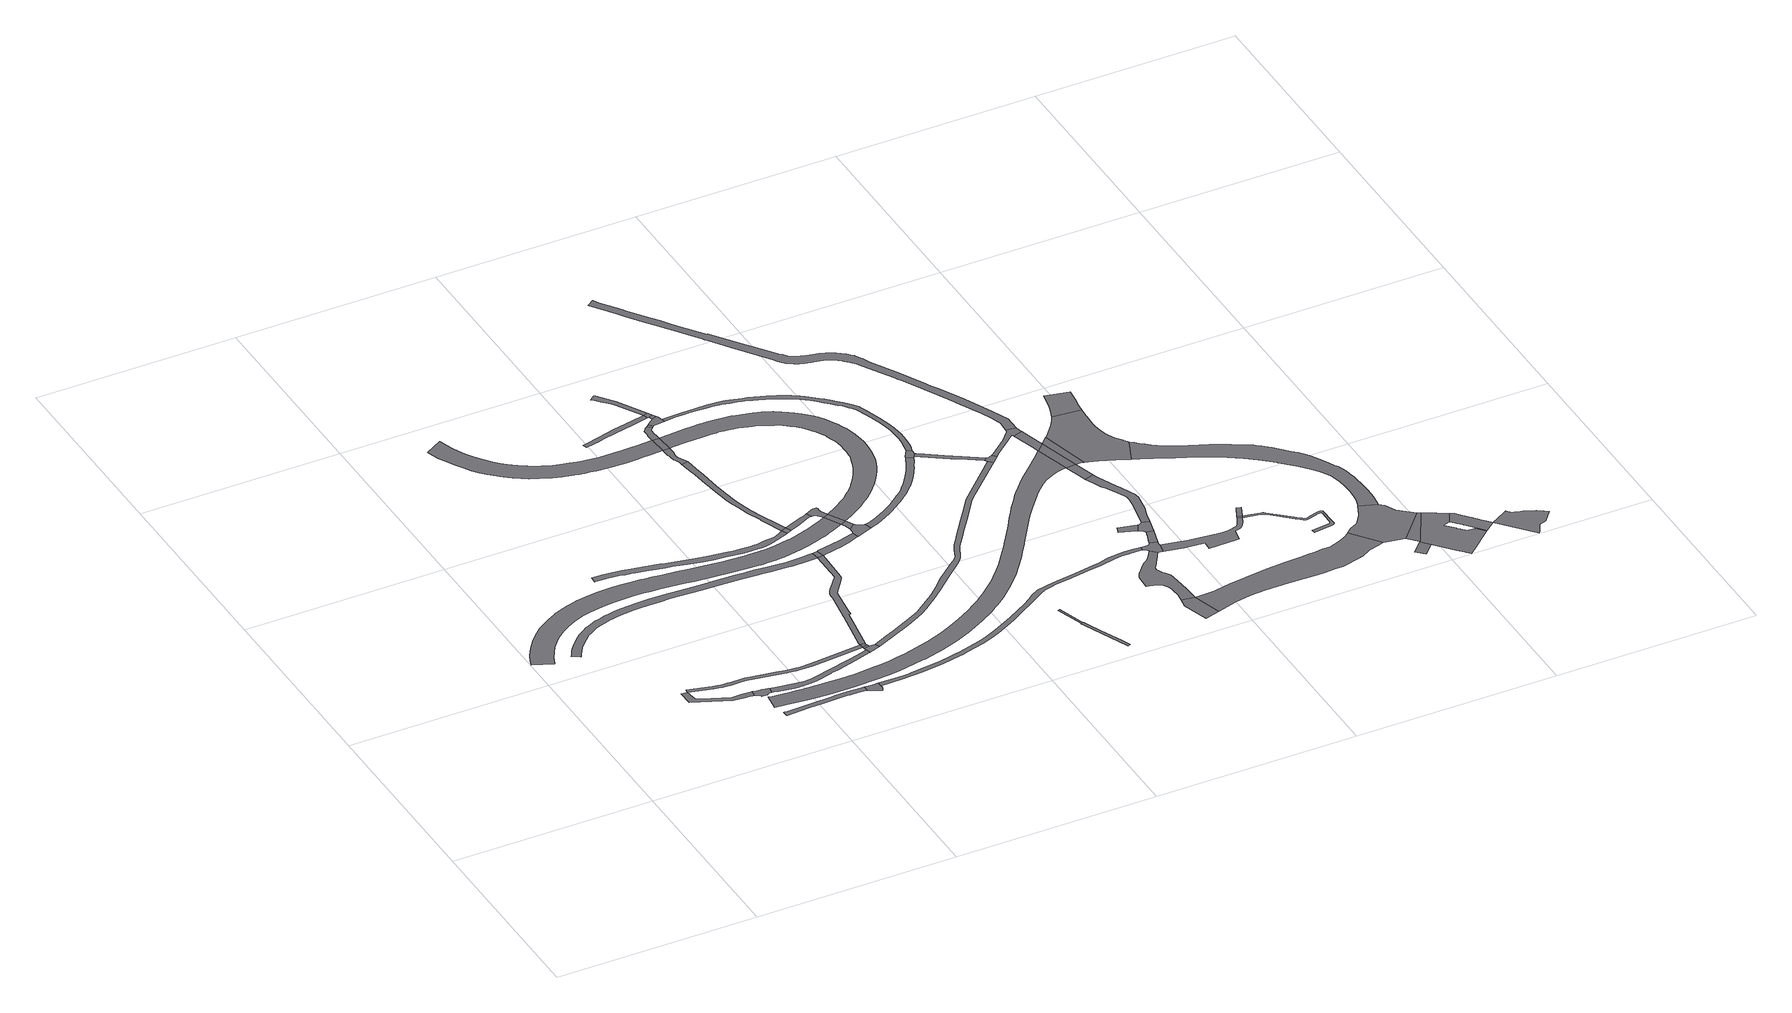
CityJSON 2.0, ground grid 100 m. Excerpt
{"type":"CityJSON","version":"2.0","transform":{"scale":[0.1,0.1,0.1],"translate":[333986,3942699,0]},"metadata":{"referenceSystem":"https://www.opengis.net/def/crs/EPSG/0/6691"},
"CityObjects":{
"road1":{"type":"Road","geometry":[{"type":"MultiSurface","lod":"1","boundaries":[[[0,1,2,3,4,5,6,7,8,9,10,11,12,13,14,15,16,17,18]]]}]},
"road2":{"type":"Road","attributes":{"RoadStructureAttribute.sectionType":"1"},"geometry":[{"type":"MultiSurface","lod":"1","boundaries":[[[19,20,21,22,23,24,25,26,27,12,11,28,29,30,31,32,33,34,35,36,37,38,19,39,40,41,42,43,44,45,46,47,48,49,50,51,52,53,54,55,56,57,58,59,60,61,62,63,64,65,66,67,68,69,70,71,72,73]]]}]},
"road3":{"type":"Road","attributes":{"RoadStructureAttribute.sectionType":"1"},"geometry":[{"type":"MultiSurface","lod":"1","boundaries":[[[74,75,76,77,78,79,80,81,82,83,84,85,86,87,88,89,90,91,92,93,94]]]}]},
"road4":{"type":"Road","attributes":{"RoadStructureAttribute.sectionType":"1"},"geometry":[{"type":"MultiSurface","lod":"1","boundaries":[[[95,96,97,98,99,100,101,102,103,104,105,106,107,108,109,110,111,112,113,114,115,116,117,118,119,120,121,122,123,124,125,126,127,128,129,130,131,132,133,134,135,136,137,138,139,140,141,142,143,144,145,146,147,148,149,150,151,152,153,154,155,156,157,158,159,160,161,162,163,164,165,166,167,168,169,170,171,172,173]]]}]},
"road5":{"type":"Road","attributes":{"function":"1","RoadStructureAttribute.sectionType":"1"},"geometry":[{"type":"MultiSurface","lod":"1","boundaries":[[[174,175,176,177,178,179,180,181,182,183,184,185,186,187,188,189,190,191,192,193,194,195,196,197,198,199,200,201,202,203,204,205,206,207,208,209,210,211,212,213,214,215,216,217,218,219,220,221,222,223,224,225,226,227,228,229,230,231,232,233,234,235,236,237,238,239,240,241,242,243,244,245,246,247,248,249,250,251,252,253,254,255,256,257,258,259,260,261,262,263,264,265,266,267,268,269,270,271,272]]]}]},
"road6":{"type":"Road","attributes":{"RoadStructureAttribute.sectionType":"1"},"geometry":[{"type":"MultiSurface","lod":"1","boundaries":[[[273,274,275,276,277,278,279,280,281,282,5,4,283,284,285,286,287,288,289,290,291,292,293,294,295]]]}]},
"road7":{"type":"Road","geometry":[{"type":"MultiSurface","lod":"1","boundaries":[[[93,296,297,298,299,300,301,94]]]}]},
"road8":{"type":"Road","attributes":{"RoadStructureAttribute.sectionType":"1"},"geometry":[{"type":"MultiSurface","lod":"1","boundaries":[[[302,303,304,305,306,307,308,309,310,311,312,313,314,315,316,317,318,319,320,321,322,323,324,325,326,327,328,329,330,331,332,333,334,335,336,337,338,339,340,341,342,343,344,345,346,347,348,349]]]}]},
"road9":{"type":"Road","attributes":{"RoadStructureAttribute.sectionType":"1"},"geometry":[{"type":"MultiSurface","lod":"1","boundaries":[[[55,350,351,352]]]}]},
"road10":{"type":"Road","geometry":[{"type":"MultiSurface","lod":"1","boundaries":[[[353,354,355,356,56,55,352]]]}]},
"road11":{"type":"Road","geometry":[{"type":"MultiSurface","lod":"1","boundaries":[[[357,358,359,360,351,350,273,295]]]}]},
"road12":{"type":"Road","attributes":{"function":"1","RoadStructureAttribute.sectionType":"1"},"geometry":[{"type":"MultiSurface","lod":"1","boundaries":[[[361,362,363,364,365,366,367,368,369,370,371,372,373,374,375,376,377,378,379,380,381,382,383,384,385,386,387,388,389,390,391,392,393,394,395,396,397,398,399,400,401,402,403,404,405,406,407,408,409,410,411,412,413,394,414,415,416,417,418,419,420,421,422,423,424,425,426,427,428,429,430,431,432,433,434,435,436,437,438,439,440,441,442,443,444,445,446,447]]]}]},
"road13":{"type":"Road","attributes":{"RoadStructureAttribute.sectionType":"1"},"geometry":[{"type":"MultiSurface","lod":"1","boundaries":[[[172,448,449,450,451,452,453,454,455,456,457,458,355,354,459,460,461,462,463,464,465,466,467,468,469]]]}]},
"road14":{"type":"Road","geometry":[{"type":"MultiSurface","lod":"1","boundaries":[[[470,471,173,172,469]]]}]},
"road15":{"type":"Road","attributes":{"RoadStructureAttribute.sectionType":"1"},"geometry":[{"type":"MultiSurface","lod":"1","boundaries":[[[472,473,474,475,476,477,478,479,480,481,482,483,484,485]]]}]},
"road16":{"type":"Road","geometry":[{"type":"MultiSurface","lod":"1","boundaries":[[[349,348,486,487]]]}]},
"road17":{"type":"Road","attributes":{"RoadStructureAttribute.sectionType":"1"},"geometry":[{"type":"MultiSurface","lod":"1","boundaries":[[[488,489,490,491,492,493,494,495,496,497,498,499,349,487,500,501,502,503,504,505,506,507,508,509,404,403]]]}]},
"road18":{"type":"Road","geometry":[{"type":"MultiSurface","lod":"1","boundaries":[[[414,394,413,510]]]}]},
"road19":{"type":"Road","attributes":{"RoadStructureAttribute.sectionType":"1"},"geometry":[{"type":"MultiSurface","lod":"1","boundaries":[[[486,511,512,513,514,515,516,517,518,519,520,487]]]}]},
"road20":{"type":"Road","attributes":{"RoadStructureAttribute.sectionType":"1"},"geometry":[{"type":"MultiSurface","lod":"1","boundaries":[[[521,522,523,470,469,524,525,526,527,528,529]]]}]},
"road21":{"type":"Road","attributes":{"RoadStructureAttribute.sectionType":"6"},"geometry":[{"type":"MultiSurface","lod":"1","boundaries":[[[530,531,532,533,534,535,536,537,414,510,538,539,540,541,542,543]]]}]},
"road22":{"type":"Road","attributes":{"RoadStructureAttribute.sectionType":"1"},"geometry":[{"type":"MultiSurface","lod":"1","boundaries":[[[544,545,530,543]]]}]},
"road23":{"type":"Road","attributes":{"RoadStructureAttribute.sectionType":"1"},"geometry":[{"type":"MultiSurface","lod":"1","boundaries":[[[546,547,548,549,550,551,552,553,554,555,485]]]}]},
"road24":{"type":"Road","attributes":{"function":"1","RoadStructureAttribute.sectionType":"1"},"geometry":[{"type":"MultiSurface","lod":"1","boundaries":[[[556,557,558,559,560,561,562,563,564,565,566,567,568,569,570,571,572,573,574,575,576,577,578,579,580,581,582,583,584,585,586,587,588,589,590,591,592,593,594,595,596,597,598,599,600,601,602,603,604,605,606,607,608,609,610,611,612,613,614,615,616,617,618,619,620,621,622,623,624,625,626,627,628,629,630,631,632,633,634,635,636,637,638,639,640,641,642,643,644,645,646,647]]]}]},
"road25":{"type":"Road","geometry":[{"type":"MultiSurface","lod":"1","boundaries":[[[648,649,545,544,650,651,652,653,654,655,656,657]]]}]},
"road26":{"type":"Road","geometry":[{"type":"MultiSurface","lod":"1","boundaries":[[[484,658,659,660,546,485]]]}]},
"road27":{"type":"Road","attributes":{"RoadStructureAttribute.sectionType":"1"},"geometry":[{"type":"MultiSurface","lod":"1","boundaries":[[[656,661,659,658,657]]]}]},
"road28":{"type":"Road","attributes":{"function":"1","RoadStructureAttribute.sectionType":"1"},"geometry":[{"type":"MultiSurface","lod":"1","boundaries":[[[662,663,664,665,666,667,668,669,670,671,517,516,672,673,674,675,676,677,678,272,679]]]}]},
"road29":{"type":"Road","geometry":[{"type":"MultiSurface","lod":"1","boundaries":[[[271,680,679,272]]]}]},
"road30":{"type":"Road","attributes":{"RoadStructureAttribute.sectionType":"6"},"geometry":[{"type":"MultiSurface","lod":"1","boundaries":[[[681,682,683,680,684,685,686]]]}]},
"road31":{"type":"Road","geometry":[{"type":"MultiSurface","lod":"1","boundaries":[[[687,688,689,690,691,529,528,692,693,694,695,696,697,698,699,681,686]]]}]},
"road32":{"type":"Road","attributes":{"RoadStructureAttribute.sectionType":"1"},"geometry":[{"type":"MultiSurface","lod":"1","boundaries":[[[700,701,702,703,704,705,706,707,708,709,710,711,712,713,714,715,716,717,718,719,720,721,722,723,724,725,726,727,728,729,730,731,732,733,734,735,736,737,738,739,740,741,742,743,744,745,746,747,748,749,750,751,752,753,754,755,756,757,758,759,760,761,300,299]]]}]},
"road33":{"type":"Road","attributes":{"function":"1","RoadStructureAttribute.sectionType":"1"},"geometry":[{"type":"MultiSurface","lod":"1","boundaries":[[[680,762,763,764,765,766,767,768,769,770,771,772,773,774,775,776,777,778,779,780,781,782,783,784,785,786,787,788,789,790,791,792,793,794,795,796,797,798,799,800,801,802,803,804,805,806,807,808,809,810,811,812,813,814,815,816,817,818,819,820,821,822,510,413,823,824,825,826,827,828,829,830,831,832,833,834,835,836,837,838,839,840,841,842,843,844,845,846,847,848,849,850,851,852,853,854,855,856,857,858,859,860,861,862,863,864,865,866,867,868,869,870,871,872,873,874,875,876,877,878,879,880,881,679]]]}]},
"road34":{"type":"Road","attributes":{"RoadStructureAttribute.sectionType":"1"},"geometry":[{"type":"MultiSurface","lod":"1","boundaries":[[[359,882,883,884,885,886,887,888,889,890,891,892,893,894,895,896,897,898,899,900,901,902,903,904,905,906,907,908,909,910,911,912,913,914,915,916,917,918,919,920,921,922,923,924,925,926,927,928,929,360]]]}]},
"road35":{"type":"Road","attributes":{"RoadStructureAttribute.sectionType":"1"},"geometry":[{"type":"MultiSurface","lod":"1","boundaries":[[[930,931,932,933,934,935,936,937,938,939,940,941,942]]]}]},
"road36":{"type":"Road","attributes":{"RoadStructureAttribute.sectionType":"1"},"geometry":[{"type":"MultiSurface","lod":"1","boundaries":[[[653,943,944,945,946,947,948,949,950,951,952,953,954,955,956,957,958,959,960,961,962,963,964,965,966,967,968,969,970,971,972,973,974,975,976,977,978,979,980,981,982,983,984,985,986,987,988,989,990,991,992,993,994,995,996,997,998,999,1000,1001,1002,1003,1004,1005,1006,1007,1008,1009,1010,1011,1012,1013,1014,1015,1016,1017,1018,1019,1020,1021,1022,1023,1024,1025,1026,1027,1028,1029,1030,1031,1032,1033,1034,654]]]}]},
"road37":{"type":"Road","attributes":{"RoadStructureAttribute.sectionType":"1"},"geometry":[{"type":"MultiSurface","lod":"1","boundaries":[[[694,1035,1036,1037,1038,1039,1040,1041,1042,1043,1044,1045,1046,1047,1048,1049,1050,1051,1052,1053,1054,1055,1056,1057,1058,1059,1060,1061,1062,1063,1064,1065,1066,1067,1068,1069,1070,1071,1072,1073,1074,1075,1076,695]]]}]},
"road38":{"type":"Road","geometry":[{"type":"MultiSurface","lod":"1","boundaries":[[[1077,1078,996,995,1079,1056,1055,1080,1081]]]}]},
"road39":{"type":"Road","geometry":[{"type":"MultiSurface","lod":"1","boundaries":[[[1082,1083,1084,1085,1086]]]}]},
"road40":{"type":"Road","attributes":{"RoadStructureAttribute.sectionType":"1"},"geometry":[{"type":"MultiSurface","lod":"1","boundaries":[[[1087,1088,1089,1090,1091,1081,1080,1092,1093,1094]]]}]},
"road41":{"type":"Road","attributes":{"RoadStructureAttribute.sectionType":"1"},"geometry":[{"type":"MultiSurface","lod":"1","boundaries":[[[1095,1096,1097,1098,1099,1100,1101,1102,1103,1104,1105,1106,1107,1108,1109,1110,1111,1112,1113,1114,1115,1116,1117,1118,1119,1120,1121,1122,1123,1124,1125,1126,1127,1128,1129,1130,1131,1132,1133,1134,1135,1136,1137,1138,1139,1140,1141,1142,1143,1144,1145,1146,1147,1148,1149,1150,1151,1152,1153,1154,1155,1156,1157,1158,1159,1160,1161,1162,1163,1164,1165,1166,1167,1168,1169,1170,1171,1172,1173,1174,1175,1176,1177,1178,1179,1180,1181,1182,1183,1184,1185,1186,1187,1188,1189,1190,1191,1192,1193,1194,1195]]]}]},
"road42":{"type":"Road","attributes":{"RoadStructureAttribute.sectionType":"1"},"geometry":[{"type":"MultiSurface","lod":"1","boundaries":[[[1196,1197,1198,1199,1200,1201,1202,1203,1204,1205,1206,1207,1208,1209,1210,1211,1212,1213,1214,1215,1216,1084,1083,1217,1218,1219,1220,1221,1222,1223,1224,1225,1226,1227,1228,1229,1230,1231,1232,1233,1234,1235]]]}]},
"road43":{"type":"Road","geometry":[{"type":"MultiSurface","lod":"1","boundaries":[[[906,905,1236,1237,1238,1239,1240,1087,1094]]]}]},
"road44":{"type":"Road","geometry":[{"type":"MultiSurface","lod":"1","boundaries":[[[1241,1242,1243,1244,1245,1246,1247,1248,1249,731,730,1250,1251,1252,1253,1254,1255,1256,1196,1235]]]}]},
"road45":{"type":"Road","geometry":[{"type":"MultiSurface","lod":"1","boundaries":[[[1257,1258,1259,1260,1261]]]}]},
"road46":{"type":"Road","attributes":{"RoadStructureAttribute.sectionType":"1"},"geometry":[{"type":"MultiSurface","lod":"1","boundaries":[[[1262,1263,1264,1265,1266,1246,1245,1267,1268]]]}]},
"road47":{"type":"Road","geometry":[{"type":"MultiSurface","lod":"1","boundaries":[[[1267,1269,1270,1271,1272,1273,1274,1261,1260,1275,1276,1277,1278,1279,1268]]]}]},
"road48":{"type":"Road","geometry":[{"type":"MultiSurface","lod":"1","boundaries":[[[1280,1147,1146,1281,1282,1283,1284,1237,1236,1285,1286,1287,1288,1289,1290]]]}]},
"road49":{"type":"Road","attributes":{"RoadStructureAttribute.sectionType":"1"},"geometry":[{"type":"MultiSurface","lod":"1","boundaries":[[[1291,1292,1293,1294,1295,1296,1297,1298,1299,1300,1301,1302,1270,1269,1303,1304,1305,1306,1307,1308,1309,1310,1311,1312,1313,1314,1315,1316,1317]]]}]},
"road50":{"type":"Road","attributes":{"RoadStructureAttribute.sectionType":"7"},"geometry":[{"type":"MultiSurface","lod":"1","boundaries":[[[1316,1318,597,1319,1317]]]}]},
"road51":{"type":"Road","attributes":{"RoadStructureAttribute.sectionType":"7"},"geometry":[{"type":"MultiSurface","lod":"1","boundaries":[[[1289,1320,598,1321,1322,1290]]]}]},
"road52":{"type":"Road","geometry":[{"type":"MultiSurface","lod":"1","boundaries":[[[598,597,1318,1321]]]}]},
"road53":{"type":"Road","attributes":{"RoadStructureAttribute.sectionType":"1"},"geometry":[{"type":"MultiSurface","lod":"1","boundaries":[[[1323,1324,1325,1326,1327,1328,1329,1330,1331,1332,1333,1334,1335,1336,1242,1241,1337,1338,1339,1340,1341,1342,1343,1344,1345,1346,1347,1348,1349,1350,1351,1352,1353]]]}]},
"road54":{"type":"Road","geometry":[{"type":"MultiSurface","lod":"1","boundaries":[[[1318,1354,1355,1356,1321]]]}]},
"road55":{"type":"Road","attributes":{"function":"2","RoadStructureAttribute.sectionType":"1"},"geometry":[{"type":"MultiSurface","lod":"1","boundaries":[[[1357,1358,1359,1360,1361,1362,1363,1364,1365,1366,1367,1368,1369,1370,1371,1372,1373,1374,1375,1376,1377,1083,1082,1378,1379,1380,1381,1382,1383,1384,1385,1386,1387,1388,1389,1390,1391,1392]]]}]},
"road56":{"type":"Road","attributes":{"function":"2","RoadStructureAttribute.sectionType":"1"},"geometry":[{"type":"MultiSurface","lod":"1","boundaries":[[[1393,1394,1395,1396,1397,1398,1399,1400,1401,1402,1403,1404,1405,1406,1407,1408,1409,1410,1411,1356,1355,1412,1413,1414,1415,1416]]]}]},
"road57":{"type":"Road","geometry":[{"type":"MultiSurface","lod":"1","boundaries":[[[1417,1323,1353,1418]]]}]},
"road58":{"type":"Road","geometry":[{"type":"MultiSurface","lod":"1","boundaries":[[[1419,1420,1417,1418]]]}]},
"road59":{"type":"Road","attributes":{"function":"2","RoadStructureAttribute.sectionType":"7"},"geometry":[{"type":"MultiSurface","lod":"1","boundaries":[[[1421,1422,1408,1407,1423,1424,1425,1426,1427]]]}]},
"road60":{"type":"Road","attributes":{"RoadStructureAttribute.sectionType":"1"},"geometry":[{"type":"MultiSurface","lod":"1","boundaries":[[[1428,1429,1430,1431,1432,1433,1434,1435,1436,1437,1438,1439,1440,1441,1442,1443,1444,1445,1446,1447,1448,1449,1450,1451,1452,1453,1454,1455,1456,1457,1458,1459,1460,1461,1462,1463,1464,1465,1466,1467,1468,1469,1470,1471,1472,1473,1474,1475,1476,1477,1418,1353]]]}]},
"road61":{"type":"Road","attributes":{"function":"2","RoadStructureAttribute.sectionType":"1"},"geometry":[{"type":"MultiSurface","lod":"1","boundaries":[[[1478,1479,1480,1481,1482,1483,1484,1485,1486,1487,1488,1489,1490,1491,1492,1493,1494,1495,1496,1497,1498,1499,1500,1501,1502,1503,1504,1505,1506,1507,1508,1509,1510,1511,1512,1513,1514,1515,1516,1517,1518,1519,1520,1393,1416,1521,1522,1523,1524,1525,1526,1527,1528,1529,1530,1531,1532,1533,1534,1535,1536,1537,1538,1539,1540,1541,1542,1543,1544,1545,1546,1547,1548,1549,1550,1551,1552,1553,1554,1555]]]}]},
"road62":{"type":"Road","attributes":{"RoadStructureAttribute.sectionType":"1"},"geometry":[{"type":"MultiSurface","lod":"1","boundaries":[[[1556,1557,1558,1559,1560]]]}]},
"road63":{"type":"Road","geometry":[{"type":"MultiSurface","lod":"1","boundaries":[[[1554,1561,1562,1563,1564,1565,1566,1567,1357,1392,1568,1569,1570,1571,1572,1555]]]}]},
"road64":{"type":"Road","geometry":[{"type":"MultiSurface","lod":"1","boundaries":[[[1569,1573,1574,1570]]]}]},
"road65":{"type":"Road","attributes":{"function":"3","RoadStructureAttribute.sectionType":"1"},"geometry":[{"type":"MultiSurface","lod":"1","boundaries":[[[1575,1576,1577,1574,1573,1560,1559,1578,1579,1580,1581,1582,1583,1584,1585,1586,1587,1588,1589,1590,1591,1592]]]}]},
"road66":{"type":"Road","attributes":{"RoadStructureAttribute.sectionType":"1"},"geometry":[{"type":"MultiSurface","lod":"1","boundaries":[[[1593,1594,1595,1596,1597,1598,1599,1600,1601,1602,1603,1604,1605,1606,1607,1608,1575,1592]]]}]},
"road67":{"type":"Road","attributes":{"RoadStructureAttribute.sectionType":"1"},"geometry":[{"type":"MultiSurface","lod":"1","boundaries":[[[1609,1610,1611,1612,1613,1614,1615,1616,1617,1618,1619,1620,1621,1622,1623,1624,1625,1626,1627,1628,1629,1630,1631,1632,1633,1634,1635,1636,1637,1638,1639,1640,1641,1642,1643]]]}]}
},
"vertices":[
[831,486,0],[835,491,0],[838,493,0],[844,494,0],[854,494,0],[860,526,0],[853,527,0],[842,529,0],[827,532,0],[810,535,0],[790,538,0],[780,539,0],[777,508,0],[782,506,0],[789,502,0],[797,496,0],[802,491,0],[801,488,0],[826,486,0],
[522,668,0],[493,667,0],[495,596,0],[631,537,0],[674,517,0],[727,513,0],[753,510,0],[764,509,0],[768,509,0],[775,540,0],[727,541,0],[681,541,0],[556,594,0],[536,603,0],[533,604,0],[532,606,0],[530,614,0],[528,627,0],[524,652,0],[522,667,0],[639,636,0],[662,631,0],[680,628,0],[697,627,0],[719,626,0],[764,627,0],[770,627,0],[797,626,0],[823,623,0],[945,602,0],[985,595,0],[1002,593,0],[1027,590,0],[1059,588,0],[1104,590,0],[1161,594,0],[1371,614,0],[1369,634,0],[1159,614,0],[1103,610,0],[1059,608,0],[1028,610,0],[1027,610,0],[988,614,0],[944,622,0],[826,643,0],[799,646,0],[770,647,0],[719,646,0],[714,647,0],[698,647,0],[682,648,0],[666,651,0],[644,655,0],[528,687,0],
[1223,340,0],[1159,343,0],[1092,342,0],[1082,341,0],[974,337,0],[843,332,0],[836,333,0],[831,334,0],[832,306,0],[836,306,0],[864,307,0],[945,312,0],[977,313,0],[1011,315,0],[1064,317,0],[1140,317,0],[1155,317,0],[1194,317,0],[1223,314,0],[1237,313,0],[1238,340,0],
[1489,1352,0],[1456,1349,0],[1409,1348,0],[1371,1347,0],[1330,1349,0],[1273,1356,0],[1229,1360,0],[1184,1362,0],[1178,1362,0],[1128,1364,0],[1005,1368,0],[973,1370,0],[919,1372,0],[855,1375,0],[800,1376,0],[737,1377,0],[695,1378,0],[665,1378,0],[634,1377,0],[599,1375,0],[562,1371,0],[541,1369,0],[522,1366,0],[504,1363,0],[493,1360,0],[466,1355,0],[439,1346,0],[413,1339,0],[384,1327,0],[356,1314,0],[355,1314,0],[327,1296,0],[300,1277,0],[276,1255,0],[255,1235,0],[237,1214,0],[225,1199,0],[212,1181,0],[201,1162,0],[192,1148,0],[231,1126,0],[240,1142,0],[251,1161,0],[266,1183,0],[283,1203,0],[301,1223,0],[319,1239,0],[336,1254,0],[352,1264,0],[361,1270,0],[391,1287,0],[418,1299,0],[446,1308,0],[474,1316,0],[490,1319,0],[506,1323,0],[536,1328,0],[564,1331,0],[578,1333,0],[597,1334,0],[635,1337,0],[677,1337,0],[737,1338,0],[787,1338,0],[833,1336,0],[935,1330,0],[980,1330,0],[1031,1329,0],[1114,1326,0],[1150,1324,0],[1216,1320,0],[1240,1318,0],[1275,1316,0],[1319,1313,0],[1354,1311,0],[1387,1310,0],[1448,1309,0],[1512,1314,0],[1506,1355,0],
[1653,1561,0],[1601,1540,0],[1581,1532,0],[1545,1520,0],[1508,1509,0],[1472,1498,0],[1455,1495,0],[1432,1490,0],[1384,1483,0],[1337,1478,0],[1279,1476,0],[1262,1476,0],[1231,1476,0],[1154,1479,0],[1128,1482,0],[1085,1486,0],[1020,1494,0],[972,1500,0],[910,1507,0],[841,1515,0],[792,1521,0],[757,1525,0],[739,1527,0],[687,1531,0],[647,1532,0],[604,1534,0],[551,1532,0],[526,1530,0],[505,1529,0],[461,1523,0],[408,1514,0],[404,1513,0],[368,1504,0],[355,1501,0],[316,1487,0],[278,1470,0],[276,1469,0],[236,1447,0],[202,1426,0],[168,1402,0],[138,1375,0],[118,1357,0],[94,1329,0],[71,1300,0],[60,1283,0],[52,1271,0],[31,1236,0],[17,1207,0],[5,1174,0],[103,1133,0],[104,1137,0],[120,1176,0],[139,1211,0],[160,1242,0],[184,1273,0],[214,1304,0],[247,1331,0],[288,1358,0],[330,1379,0],[360,1391,0],[381,1399,0],[427,1412,0],[472,1419,0],[490,1421,0],[517,1425,0],[522,1425,0],[568,1430,0],[582,1431,0],[614,1432,0],[657,1432,0],[702,1430,0],[738,1428,0],[780,1425,0],[831,1419,0],[893,1413,0],[944,1407,0],[1121,1390,0],[1195,1385,0],[1241,1382,0],[1273,1381,0],[1292,1382,0],[1318,1382,0],[1343,1384,0],[1362,1386,0],[1385,1388,0],[1414,1392,0],[1446,1398,0],[1475,1404,0],[1521,1415,0],[1551,1424,0],[1577,1432,0],[1597,1439,0],[1620,1447,0],[1640,1455,0],[1660,1463,0],[1686,1475,0],[1711,1487,0],[1722,1493,0],[1677,1574,0],
[1377,588,0],[1362,583,0],[1346,578,0],[1288,562,0],[1147,526,0],[1109,517,0],[1058,504,0],[1021,501,0],[954,511,0],[910,518,0],[875,490,0],[885,488,0],[958,476,0],[977,473,0],[1045,475,0],[1073,481,0],[1157,502,0],[1162,504,0],[1195,511,0],[1234,522,0],[1298,539,0],[1374,562,0],[1384,565,0],
[1299,280,0],[1307,295,0],[1307,308,0],[1307,314,0],[1307,339,0],[1279,339,0],
[1454,1564,0],[1423,1545,0],[1411,1542,0],[1360,1536,0],[1326,1531,0],[1301,1529,0],[1289,1528,0],[1239,1530,0],[1205,1532,0],[1168,1537,0],[1090,1547,0],[1016,1563,0],[880,1591,0],[869,1593,0],[789,1609,0],[740,1619,0],[698,1627,0],[655,1634,0],[612,1638,0],[550,1640,0],[549,1607,0],[555,1607,0],[583,1606,0],[609,1605,0],[639,1602,0],[669,1598,0],[694,1593,0],[716,1590,0],[732,1587,0],[740,1586,0],[803,1573,0],[835,1566,0],[878,1557,0],[907,1552,0],[974,1537,0],[1048,1521,0],[1095,1513,0],[1153,1507,0],[1232,1498,0],[1277,1496,0],[1288,1496,0],[1325,1495,0],[1347,1497,0],[1375,1503,0],[1391,1508,0],[1474,1540,0],[1478,1542,0],[1465,1570,0],
[1374,603,0],[1402,609,0],[1398,622,0],
[1395,632,0],[1395,634,0],[1370,638,0],[1370,634,0],
[1403,570,0],[1428,580,0],[1441,585,0],[1432,607,0],
[350,2828,0],[359,2799,0],[373,2761,0],[389,2728,0],[412,2688,0],[436,2648,0],[459,2613,0],[482,2584,0],[507,2557,0],[527,2536,0],[562,2505,0],[593,2481,0],[627,2458,0],[657,2441,0],[695,2422,0],[733,2407,0],[736,2406,0],[749,2400,0],[792,2387,0],[820,2379,0],[848,2373,0],[869,2369,0],[894,2365,0],[920,2361,0],[949,2356,0],[994,2352,0],[1024,2351,0],[1095,2349,0],[1133,2350,0],[1158,2352,0],[1176,2353,0],[1215,2355,0],[1260,2358,0],[1281,2360,0],[1283,2321,0],[1283,2315,0],[1288,2314,0],[1288,2302,0],[1288,2290,0],[1292,2274,0],[1296,2264,0],[1306,2242,0],[1308,2227,0],[1339,2233,0],[1334,2247,0],[1318,2275,0],[1315,2286,0],[1314,2291,0],[1313,2300,0],[1314,2314,0],[1318,2325,0],[1318,2332,0],[1316,2361,0],[1275,2449,0],[1273,2449,0],[1230,2447,0],[1202,2446,0],[1167,2445,0],[1122,2443,0],[1079,2443,0],[1007,2444,0],[950,2450,0],[931,2453,0],[907,2457,0],[889,2460,0],[871,2464,0],[843,2471,0],[813,2479,0],[780,2489,0],[774,2492,0],[750,2502,0],[724,2514,0],[692,2532,0],[656,2557,0],[619,2586,0],[595,2607,0],[570,2633,0],[546,2659,0],[524,2689,0],[506,2715,0],[491,2742,0],[473,2775,0],[460,2806,0],[449,2835,0],[438,2871,0],[437,2872,0],[436,2879,0],
[1510,1148,0],[1484,1117,0],[1477,1107,0],[1452,1077,0],[1440,1061,0],[1432,1045,0],[1429,1028,0],[1427,1009,0],[1407,868,0],[1405,853,0],[1371,649,0],[1432,865,0],[1442,864,0],[1446,894,0],[1454,963,0],[1464,1036,0],[1519,1108,0],[1529,1122,0],[1532,1126,0],[1534,1130,0],[1536,1138,0],[1541,1318,0],
[1532,1359,0],[1518,1356,0],
[1266,2622,0],[1163,2601,0],[1080,2580,0],[1069,2577,0],[1008,2561,0],[987,2557,0],[994,2537,0],[1034,2545,0],[1059,2548,0],[1090,2557,0],[1154,2574,0],[1256,2595,0],[1334,2611,0],[1329,2636,0],
[1504,1553,0],[1491,1582,0],
[1319,2152,0],[1322,2131,0],[1329,2070,0],[1336,2011,0],[1339,1988,0],[1358,1886,0],[1367,1851,0],[1376,1817,0],[1393,1758,0],[1420,1690,0],[1422,1684,0],[1430,1661,0],[1461,1658,0],[1449,1687,0],[1438,1715,0],[1416,1772,0],[1391,1864,0],[1376,1938,0],[1369,1991,0],[1366,2010,0],[1355,2108,0],[1347,2169,0],
[1310,2450,0],
[1533,1565,0],[1555,1575,0],[1619,1605,0],[1631,1608,0],[1632,1608,0],[1635,1608,0],[1621,1634,0],[1611,1629,0],[1589,1621,0],[1537,1601,0],
[1729,1405,0],[1659,1387,0],[1539,1361,0],[1606,1332,0],[1642,1340,0],[1699,1358,0],[1735,1371,0],[1747,1376,0],[1735,1407,0],
[1302,2554,0],[1290,2544,0],[1287,2537,0],[1277,2528,0],[1276,2505,0],[1276,2496,0],[1274,2490,0],[1274,2471,0],[1308,2471,0],[1307,2494,0],[1306,2499,0],[1306,2505,0],[1306,2518,0],[1323,2537,0],
[1330,2545,0],[1314,2564,0],
[1351,2649,0],[1268,2788,0],[1257,2805,0],[1207,2867,0],[1203,2871,0],[1177,2849,0],[1189,2838,0],[1210,2816,0],[1242,2781,0],[1252,2766,0],
[814,387,0],[893,378,0],[970,370,0],[990,368,0],[1074,364,0],[1174,362,0],[1214,362,0],[1318,367,0],[1379,372,0],[1433,380,0],[1516,394,0],[1564,404,0],[1579,407,0],[1649,426,0],[1666,430,0],[1722,449,0],[1769,466,0],[1841,497,0],[1936,547,0],[2003,588,0],[2034,611,0],[2049,622,0],[2100,662,0],[2159,717,0],[2227,788,0],[2312,897,0],[2335,931,0],[2372,983,0],[2377,991,0],[2464,1120,0],[2492,1162,0],[2515,1191,0],[2537,1217,0],[2610,1304,0],[2644,1338,0],[2661,1353,0],[2689,1373,0],[2709,1384,0],[2739,1398,0],[2763,1407,0],[2791,1414,0],[2807,1416,0],[2758,1588,0],[2716,1545,0],[2649,1483,0],[2603,1439,0],[2579,1415,0],[2549,1382,0],[2520,1349,0],[2507,1332,0],[2485,1302,0],[2450,1255,0],[2433,1230,0],[2405,1188,0],[2372,1138,0],[2342,1094,0],[2324,1068,0],[2305,1041,0],[2281,1006,0],[2259,976,0],[2201,898,0],[2170,863,0],[2135,824,0],[2115,803,0],[2097,785,0],[2034,731,0],[2009,712,0],[1989,696,0],[1957,675,0],[1917,648,0],[1883,628,0],[1849,609,0],[1808,588,0],[1735,553,0],[1649,521,0],[1515,483,0],[1471,475,0],[1429,466,0],[1377,459,0],[1362,458,0],[1352,457,0],[1318,453,0],[1250,449,0],[1171,447,0],[1123,448,0],[1055,450,0],[984,454,0],[960,455,0],[925,458,0],[873,463,0],[835,467,0],[824,469,0],
[1335,2580,0],[1320,2569,0],[1341,2547,0],[1357,2550,0],[1385,2553,0],[1391,2553,0],[1388,2573,0],[1380,2597,0],[1376,2605,0],[1354,2594,0],
[1342,2613,0],[1364,2625,0],[1361,2630,0],
[1372,2611,0],
[1699,1597,0],[1689,1616,0],[1687,1619,0],[1686,1625,0],[1684,1636,0],[1685,1648,0],[1681,1654,0],[1674,1655,0],[1665,1654,0],[1650,1648,0],[1643,1608,0],[1648,1606,0],[1654,1604,0],[1654,1603,0],[1660,1597,0],[1667,1588,0],[1674,1580,0],[1705,1588,0],
[1749,1507,0],
[1769,1469,0],[1768,1470,0],[1760,1487,0],[1723,1493,0],[1733,1474,0],[1741,1442,0],
[1741,1438,0],[1741,1432,0],[1741,1418,0],[1739,1414,0],[1737,1410,0],[1791,1393,0],[1827,1406,0],[1829,1407,0],[1815,1444,0],[1806,1445,0],[1794,1450,0],[1785,1456,0],[1775,1464,0],
[1417,315,0],[1520,323,0],[1549,327,0],[1634,339,0],[1722,355,0],[1742,360,0],[1772,368,0],[1816,380,0],[1859,393,0],[1913,412,0],[1957,432,0],[2019,464,0],[2064,489,0],[2081,499,0],[2113,518,0],[2208,579,0],[2260,610,0],[2294,630,0],[2311,634,0],[2327,638,0],[2358,645,0],[2422,654,0],[2546,673,0],[2580,678,0],[2600,681,0],[2677,698,0],[2714,701,0],[2752,702,0],[2755,702,0],[2807,702,0],[2817,702,0],[2819,723,0],[2777,725,0],[2736,724,0],[2715,723,0],[2714,723,0],[2659,719,0],[2641,714,0],[2600,702,0],[2574,697,0],[2469,681,0],[2371,666,0],[2323,657,0],[2305,654,0],[2262,644,0],[2224,620,0],[2193,597,0],[2162,576,0],[2117,550,0],[2058,515,0],[1955,460,0],[1903,437,0],[1865,422,0],[1823,407,0],[1738,385,0],[1724,381,0],[1689,373,0],[1626,361,0],[1475,341,0],[1460,340,0],[1437,339,0],[1387,338,0],
[1791,1530,0],[1795,1532,0],[1813,1543,0],[1833,1555,0],[1862,1574,0],[1881,1589,0],[1902,1605,0],[1918,1619,0],[1938,1636,0],[1963,1662,0],[1972,1672,0],[1977,1678,0],[1995,1699,0],[2005,1712,0],[2020,1733,0],[2035,1756,0],[2047,1777,0],[2054,1790,0],[2062,1806,0],[2075,1832,0],[2082,1852,0],[2087,1866,0],[2090,1880,0],[2096,1912,0],[2100,1939,0],[2103,1964,0],[2103,2003,0],[2101,2037,0],[2099,2052,0],[2095,2079,0],[2088,2106,0],[2080,2133,0],[2071,2157,0],[2064,2176,0],[2054,2196,0],[2041,2220,0],[2032,2235,0],[2009,2268,0],[1987,2294,0],[1958,2324,0],[1931,2346,0],[1909,2362,0],[1884,2380,0],[1854,2396,0],[1832,2406,0],[1806,2418,0],[1790,2423,0],[1767,2430,0],[1724,2442,0],[1694,2448,0],[1673,2452,0],[1644,2457,0],[1604,2461,0],[1556,2463,0],[1532,2463,0],[1519,2463,0],[1483,2461,0],[1444,2459,0],[1414,2457,0],[1357,2453,0],[1312,2450,0],[1332,2362,0],[1399,2366,0],[1441,2367,0],[1472,2368,0],[1526,2370,0],[1556,2369,0],[1567,2369,0],[1592,2367,0],[1611,2364,0],[1636,2361,0],[1658,2357,0],[1680,2351,0],[1702,2345,0],[1718,2340,0],[1731,2335,0],[1767,2321,0],[1791,2311,0],[1810,2302,0],[1826,2294,0],[1844,2282,0],[1859,2272,0],[1871,2261,0],[1891,2244,0],[1900,2235,0],[1910,2225,0],[1920,2213,0],[1931,2200,0],[1939,2187,0],[1950,2171,0],[1960,2153,0],[1969,2135,0],[1974,2122,0],[1977,2114,0],[1984,2094,0],[1991,2072,0],[1995,2052,0],[1999,2020,0],[2000,2000,0],[2000,1973,0],[1998,1949,0],[1996,1934,0],[1993,1920,0],[1985,1895,0],[1977,1871,0],[1967,1848,0],[1955,1825,0],[1943,1803,0],[1920,1768,0],[1907,1751,0],[1902,1744,0],[1895,1735,0],[1871,1708,0],[1849,1687,0],[1824,1665,0],[1794,1643,0],[1777,1631,0],[1763,1622,0],[1752,1615,0],[1714,1593,0],
[1470,598,0],[1530,625,0],[1632,672,0],[1694,704,0],[1725,720,0],[1758,744,0],[1834,803,0],[1883,846,0],[1959,913,0],[2038,983,0],[2063,1008,0],[2072,1020,0],[2086,1050,0],[2096,1073,0],[2098,1077,0],[2112,1101,0],[2161,1169,0],[2183,1200,0],[2222,1250,0],[2231,1263,0],[2292,1347,0],[2312,1375,0],[2332,1400,0],[2540,1600,0],[2522,1620,0],[2302,1406,0],[2240,1319,0],[2207,1276,0],[2130,1172,0],[2126,1165,0],[2094,1119,0],[2081,1096,0],[2076,1085,0],[2068,1068,0],[2054,1036,0],[2034,1016,0],[2009,995,0],[1951,946,0],[1920,921,0],[1881,880,0],[1847,848,0],[1823,828,0],[1781,795,0],[1711,742,0],[1698,735,0],[1674,723,0],[1549,662,0],[1505,641,0],
[2434,86,0],[2416,128,0],[2366,241,0],[2340,303,0],[2329,331,0],[2326,329,0],[2281,467,0],[2273,464,0],[2309,354,0],[2318,326,0],[2314,324,0],[2324,300,0],[2422,80,0],
[1420,2557,0],[1451,2559,0],[1496,2560,0],[1507,2560,0],[1541,2561,0],[1589,2559,0],[1616,2558,0],[1631,2557,0],[1643,2556,0],[1656,2554,0],[1666,2552,0],[1675,2551,0],[1693,2547,0],[1712,2543,0],[1745,2536,0],[1766,2530,0],[1791,2524,0],[1812,2516,0],[1836,2508,0],[1866,2497,0],[1894,2486,0],[1914,2476,0],[1931,2468,0],[1942,2461,0],[1968,2447,0],[2002,2425,0],[2041,2395,0],[2062,2375,0],[2085,2352,0],[2106,2332,0],[2130,2307,0],[2145,2292,0],[2156,2279,0],[2166,2266,0],[2174,2256,0],[2186,2236,0],[2195,2214,0],[2199,2204,0],[2203,2196,0],[2218,2152,0],[2228,2122,0],[2234,2099,0],[2237,2087,0],[2242,2066,0],[2246,2044,0],[2249,2024,0],[2250,2009,0],[2251,1974,0],[2251,1952,0],[2248,1911,0],[2245,1894,0],[2242,1878,0],[2236,1857,0],[2262,1850,0],[2268,1870,0],[2273,1899,0],[2276,1917,0],[2277,1959,0],[2277,1983,0],[2276,2006,0],[2272,2037,0],[2265,2076,0],[2249,2137,0],[2233,2183,0],[2223,2213,0],[2214,2237,0],[2207,2256,0],[2179,2293,0],[2159,2315,0],[2139,2337,0],[2124,2351,0],[2098,2377,0],[2080,2393,0],[2031,2434,0],[2012,2448,0],[1981,2468,0],[1960,2481,0],[1944,2490,0],[1926,2499,0],[1909,2505,0],[1883,2517,0],[1858,2526,0],[1803,2544,0],[1781,2550,0],[1743,2560,0],[1724,2565,0],[1706,2569,0],[1673,2574,0],[1645,2577,0],[1615,2578,0],[1519,2578,0],[1502,2577,0],
[1841,1412,0],[1871,1424,0],[1900,1438,0],[1917,1447,0],[1955,1470,0],[1967,1477,0],[1991,1493,0],[2030,1521,0],[2059,1544,0],[2064,1549,0],[2083,1564,0],[2098,1578,0],[2115,1596,0],[2128,1610,0],[2148,1635,0],[2174,1670,0],[2191,1697,0],[2211,1732,0],[2215,1740,0],[2231,1769,0],[2242,1796,0],[2210,1811,0],[2206,1802,0],[2191,1769,0],[2189,1765,0],[2171,1729,0],[2144,1686,0],[2110,1640,0],[2093,1621,0],[2076,1602,0],[2045,1575,0],[2043,1573,0],[2013,1549,0],[1995,1535,0],[1980,1524,0],[1968,1516,0],[1938,1497,0],[1885,1469,0],[1849,1452,0],[1840,1448,0],[1828,1446,0],[1816,1444,0],
[2260,1824,0],[2261,1844,0],[2215,1822,0],[2248,1804,0],[2262,1823,0],
[2900,128,0],[2857,271,0],[2792,281,0],[2785,236,0],[2825,106,0],
[2526,1647,0],[2434,1707,0],[2369,1750,0],[2294,1800,0],[2266,1819,0],[2388,1712,0],[2419,1693,0],[2512,1633,0],
[1501,3497,0],[1585,3378,0],[1606,3349,0],[1659,3274,0],[1707,3208,0],[1726,3182,0],[1738,3166,0],[1813,3062,0],[1833,3033,0],[1839,3025,0],[1847,3013,0],[1913,2921,0],[2037,2747,0],[2049,2729,0],[2060,2713,0],[2075,2699,0],[2087,2690,0],[2104,2678,0],[2124,2668,0],[2147,2660,0],[2177,2653,0],[2201,2648,0],[2216,2646,0],[2231,2642,0],[2255,2632,0],[2264,2628,0],[2280,2619,0],[2290,2611,0],[2301,2604,0],[2311,2593,0],[2331,2573,0],[2349,2549,0],[2368,2520,0],[2415,2440,0],[2451,2375,0],[2459,2360,0],[2468,2344,0],[2487,2309,0],[2511,2266,0],[2535,2221,0],[2566,2161,0],[2601,2092,0],[2606,2081,0],[2646,1998,0],[2666,1956,0],[2687,1906,0],[2695,1887,0],[2705,1861,0],[2707,1854,0],[2707,1845,0],[2704,1817,0],[2702,1795,0],[2751,1789,0],[2752,1822,0],[2752,1830,0],[2752,1867,0],[2713,1954,0],[2703,1976,0],[2641,2108,0],[2635,2122,0],[2580,2223,0],[2565,2249,0],[2544,2289,0],[2525,2323,0],[2478,2414,0],[2408,2538,0],[2391,2575,0],[2382,2591,0],[2369,2611,0],[2357,2624,0],[2345,2638,0],[2325,2655,0],[2306,2668,0],[2288,2679,0],[2267,2689,0],[2240,2698,0],[2213,2704,0],[2182,2711,0],[2158,2717,0],[2144,2722,0],[2137,2725,0],[2130,2729,0],[2121,2734,0],[2112,2740,0],[2102,2753,0],[2092,2768,0],[2077,2780,0],[2053,2813,0],[2043,2827,0],[1984,2905,0],[1870,3057,0],[1866,3057,0],[1777,3176,0],[1750,3216,0],[1728,3247,0],[1684,3306,0],[1630,3383,0],[1623,3393,0],[1593,3434,0],[1551,3494,0],[1535,3521,0],
[2839,679,0],[2828,661,0],[2826,658,0],[2810,637,0],[2801,626,0],[2791,618,0],[2774,606,0],[2767,600,0],[2719,543,0],[2708,522,0],[2701,445,0],[2716,444,0],[2733,439,0],[2748,435,0],[2758,431,0],[2769,424,0],[2780,411,0],[2787,398,0],[2793,376,0],[2796,364,0],[2799,323,0],[2852,349,0],[2849,386,0],[2844,451,0],[2839,472,0],[2823,501,0],[2816,509,0],[2810,518,0],[2806,528,0],[2804,533,0],[2803,541,0],[2803,548,0],[2806,557,0],[2810,563,0],[2853,628,0],[2860,641,0],[2861,642,0],[2862,643,0],[2867,651,0],[2869,654,0],
[2575,1634,0],[2558,1651,0],[2549,1647,0],[2539,1646,0],[2531,1646,0],
[2893,650,0],[2903,699,0],[2902,700,0],[2903,714,0],[2905,724,0],[2868,734,0],[2863,726,0],[2855,722,0],[2838,722,0],[2821,699,0],[2830,695,0],[2834,692,0],[2837,689,0],[2838,687,0],[2839,684,0],[2839,680,0],
[2796,904,0],[2782,869,0],[2861,842,0],[2865,840,0],[2886,880,0],
[2894,811,0],[2893,808,0],[2891,802,0],[2885,784,0],[2875,757,0],[2927,806,0],[2895,815,0],
[2946,880,0],[2909,889,0],[2907,886,0],[2905,885,0],[2900,881,0],[2895,880,0],[2869,837,0],[2876,833,0],[2889,823,0],[2892,820,0],[2894,817,0],
[2754,1774,0],[2700,1779,0],[2690,1769,0],[2658,1735,0],[2568,1659,0],[2592,1650,0],[2672,1718,0],[2703,1744,0],[2710,1750,0],[2715,1740,0],[2760,1753,0],
[2863,1253,0],[2878,1213,0],[2890,1197,0],[2912,1156,0],[2930,1121,0],[2940,1099,0],[2942,1087,0],[2944,1071,0],[2939,1033,0],[2938,1028,0],[2918,926,0],[2911,895,0],[2959,931,0],[2962,942,0],[2973,981,0],[2980,1020,0],[2982,1030,0],[2987,1071,0],[2986,1085,0],[2985,1093,0],[2970,1125,0],[2951,1171,0],[2938,1196,0],[2910,1257,0],[2895,1291,0],[2887,1310,0],[2841,1297,0],
[2856,1419,0],[2836,1317,0],
[2752,1612,0],[2797,1626,0],[2793,1641,0],
[3302,725,0],[3297,713,0],[3283,684,0],[3278,678,0],[3269,670,0],[3257,664,0],[3243,660,0],[3242,660,0],[3225,658,0],[3203,656,0],[3185,656,0],[3165,656,0],[3027,675,0],[2997,680,0],[2988,631,0],[3016,627,0],[3039,624,0],[3089,619,0],[3086,575,0],[3220,577,0],[3237,579,0],[3249,638,0],[3260,641,0],[3272,645,0],[3279,648,0],[3284,651,0],[3290,657,0],[3297,665,0],[3306,678,0],[3313,693,0],[3323,715,0],
[2879,1419,0],[2897,1416,0],[2834,1662,0],
[3685,396,0],[3682,393,0],[3660,376,0],[3653,373,0],[3651,371,0],[3646,369,0],[3625,358,0],[3566,337,0],[3529,338,0],[3492,333,0],[3451,330,0],[3438,329,0],[3417,328,0],[3355,324,0],[3340,323,0],[3239,317,0],[3211,315,0],[3041,292,0],[3016,287,0],[2957,275,0],[2886,272,0],[3000,159,0],[3079,172,0],[3161,177,0],[3276,178,0],[3417,174,0],[3456,174,0],[3506,177,0],[3548,179,0],[3649,204,0],[3651,205,0],[3657,206,0],[3660,207,0],[3711,235,0],[3761,250,0],[3790,258,0],
[3145,1462,0],[3140,1470,0],[3129,1484,0],[3127,1487,0],[3115,1502,0],[3104,1520,0],[3095,1536,0],[3085,1559,0],[3079,1580,0],[3073,1604,0],[3068,1640,0],[3066,1658,0],[3069,1722,0],[3070,1748,0],[3073,1775,0],[2930,1791,0],[2915,1762,0],[2894,1731,0],[2841,1669,0],[2915,1410,0],[2959,1394,0],[3030,1365,0],[3083,1342,0],[3093,1338,0],
[3307,737,0],[3330,727,0],
[3356,787,0],[3334,794,0],
[2955,1864,0],[2943,1826,0],[3077,1816,0],[3084,1861,0],[3088,1897,0],[3092,1922,0],[2973,1949,0],
[3405,700,0],[3419,696,0],[3425,692,0],[3445,674,0],[3530,598,0],[3536,593,0],[3548,583,0],[3558,575,0],[3568,569,0],[3575,570,0],[3624,584,0],[3631,586,0],[3641,588,0],[3648,589,0],[3653,589,0],[3654,585,0],[3654,580,0],[3653,519,0],[3653,510,0],[3653,508,0],[3651,503,0],[3648,498,0],[3640,497,0],[3555,486,0],[3557,468,0],[3648,479,0],[3652,481,0],[3654,482,0],[3660,483,0],[3666,491,0],[3667,506,0],[3665,518,0],[3664,592,0],[3663,595,0],[3661,598,0],[3656,600,0],[3654,601,0],[3647,601,0],[3636,600,0],[3596,588,0],[3577,581,0],[3570,582,0],[3556,591,0],[3547,598,0],[3528,616,0],[3481,658,0],[3432,702,0],[3423,707,0],[3415,710,0],[3370,719,0],
[3912,578,0],[3915,609,0],[3916,651,0],[3912,700,0],[3910,741,0],[3908,764,0],[3902,797,0],[3897,819,0],[3888,845,0],[3881,866,0],[3871,882,0],[3856,916,0],[3836,951,0],[3822,978,0],[3812,994,0],[3796,1015,0],[3772,1043,0],[3748,1067,0],[3687,1131,0],[3662,1155,0],[3660,1157,0],[3652,1165,0],[3633,1180,0],[3623,1187,0],[3618,1191,0],[3597,1202,0],[3563,1220,0],[3536,1235,0],[3498,1256,0],[3469,1273,0],[3453,1279,0],[3414,1296,0],[3368,1316,0],[3335,1330,0],[3315,1340,0],[3292,1352,0],[3276,1361,0],[3274,1362,0],[3243,1383,0],[3221,1398,0],[3199,1415,0],[3178,1432,0],[3164,1446,0],[3128,1323,0],[3238,1276,0],[3271,1260,0],[3318,1238,0],[3399,1199,0],[3432,1184,0],[3455,1171,0],[3480,1154,0],[3508,1135,0],[3541,1113,0],[3592,1074,0],[3632,1041,0],[3656,1018,0],[3659,1015,0],[3661,1013,0],[3662,1012,0],[3689,986,0],[3719,956,0],[3741,932,0],[3774,893,0],[3794,865,0],[3809,841,0],[3820,817,0],[3830,778,0],[3835,756,0],[3840,727,0],[3841,696,0],[3841,682,0],[3840,654,0],[3837,627,0],[3834,603,0],[3827,580,0],[3823,567,0],[3821,560,0],[3904,526,0],
[3919,170,0],[3881,131,0],[3920,93,0],[3974,148,0],[3935,186,0],
[3810,534,0],[3788,491,0],[3771,465,0],[3754,443,0],[3749,440,0],[3713,420,0],[3686,397,0],[3805,256,0],[3894,240,0],[4027,389,0],[3954,456,0],[3927,505,0],
[3938,189,0],[4042,381,0],
[4154,321,0],[4147,325,0],[4102,349,0],[4055,54,0],[4080,25,0],[4085,20,0],[4100,2,0],[4118,17,0],[4123,21,0],[4239,124,0],[4202,166,0],[4161,168,0],[4141,192,0],[4129,205,0],[4128,206,0],[4089,252,0],[4108,258,0],[4123,263,0],
[4131,259,0],[4136,253,0],[4150,236,0],[4166,217,0],[4167,217,0],[4169,214,0],[4171,212,0],[4173,209,0],[4243,127,0],[4293,169,0],[4256,212,0],[4245,225,0],[4238,233,0],[4226,247,0],[4224,250,0],[4172,311,0],
[4552,128,0],[4534,143,0],[4524,149,0],[4515,155,0],[4505,161,0],[4494,166,0],[4484,171,0],[4474,176,0],[4463,180,0],[4452,184,0],[4441,188,0],[4430,191,0],[4419,193,0],[4415,195,0],[4411,196,0],[4407,198,0],[4403,200,0],[4400,202,0],[4396,205,0],[4393,208,0],[4390,211,0],[4388,214,0],[4387,215,0],[4385,218,0],[4383,221,0],[4372,215,0],[4294,167,0],[4438,3,0],[4446,14,0],[4452,26,0],[4459,38,0],[4460,40,0],[4465,50,0],[4470,62,0],[4505,71,0]
]}
